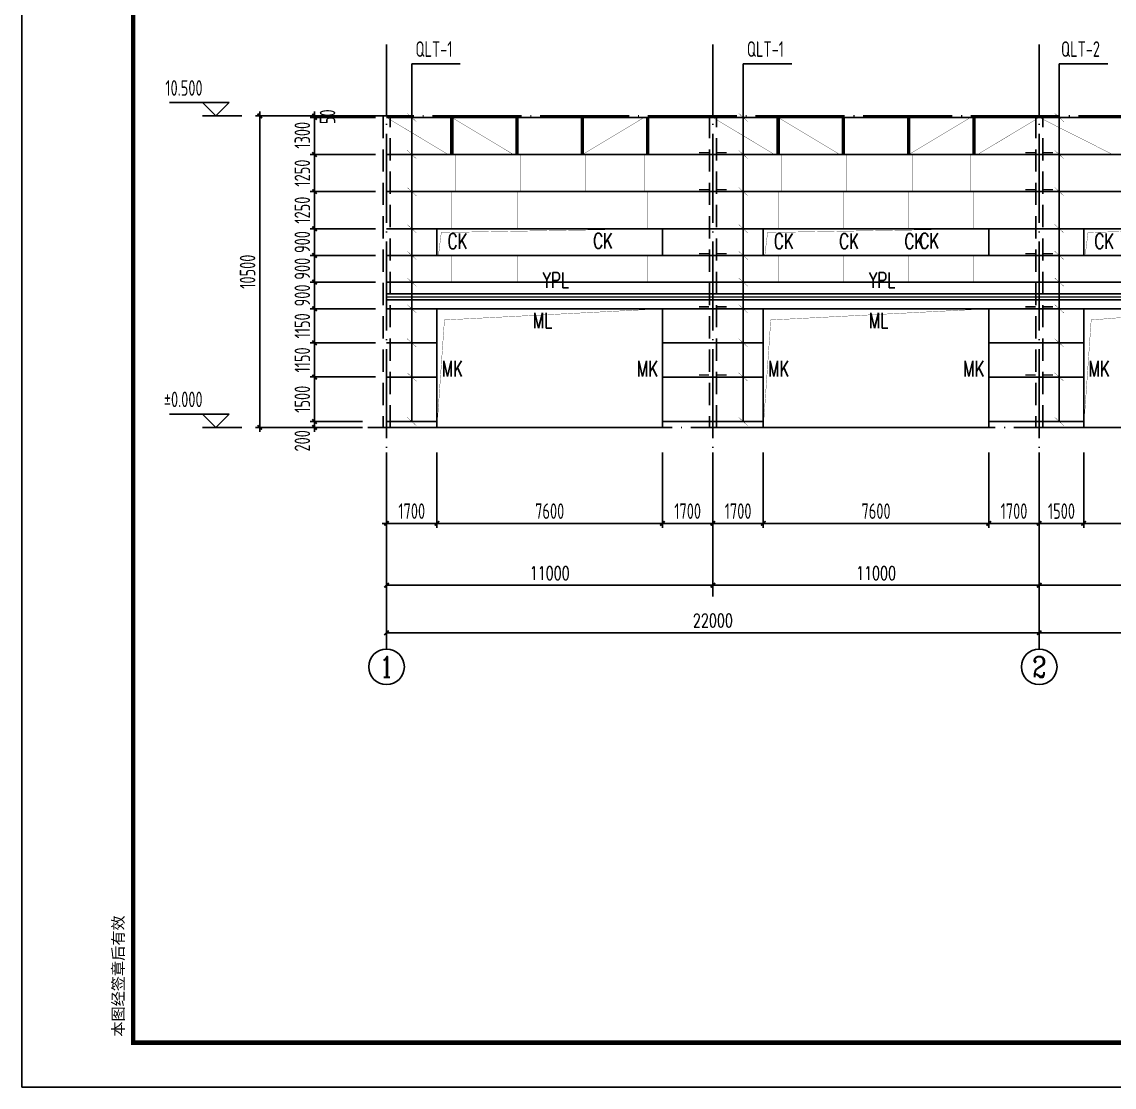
# Model space of a CAD drawing. Extents: x 899043 to 2598688, y -137197 to 211789.
# Drawn here: x 1825084 to 1861902, y 3985 to 39902 of the extents above; entities that cross this region are included whole.
import ezdxf
from ezdxf.enums import TextEntityAlignment as Align

# ---------------------------------------------------------------- set-up
doc = ezdxf.new("R2010")
doc.units = 0
doc.header["$LTSCALE"] = 1500
doc.header["$MEASUREMENT"] = 0
doc.linetypes.add('DASHED', pattern=[0.75, 0.5, -0.25])
doc.linetypes.add('DOTE', pattern=[2.42, 2, -0.2, 0.02, -0.2])
for name, color, linetype in [('00-tk', 151, 'Continuous'), ('AXIS', 3, 'Continuous'), ('AXIS_TEXT', 7, 'Continuous'), ('Boltx', 252, 'DASHED'), ('DIM', 3, 'Continuous'), ('GROUND', 253, 'Continuous'), ('PUB_TEXT', 7, 'Continuous'), ('TDB_文字', 7, 'Continuous'), ('THIN', 7, 'Continuous'), ('WINDOW', 4, 'Continuous')]:
    doc.layers.add(name, color=color, linetype=linetype)
doc.layers.add('钢板标注', color=9, linetype='Continuous', lineweight=18)
doc.styles.add('_TCH_AXIS', font='COMPLEX', dxfattribs={"bigfont": 'GBCBIG'})
doc.styles.add('_TCH_DIM', font='SIMPLEX', dxfattribs={"bigfont": 'GBCBIG'})
doc.styles.add('_TCH_DIM_T3', font='SIMPLEX', dxfattribs={"width": 0.705882, "bigfont": 'GBCBIG'})
doc.styles.add('COMPLEX', font='COMPLEX')
doc.styles.add('DS6HT', font='simhei.ttf', dxfattribs={"width": 0.8})
doc.styles.add('TSSD_Dimension', font='Tssdeng.shx', dxfattribs={"width": 0.7, "bigfont": 'hztxt.shx'})
doc.styles.add('TSSD_Label', font='Tssdeng.shx', dxfattribs={"width": 0.7, "bigfont": 'hztxt.shx'})
doc.dimstyles.new('_TCH_ARCH&&150', dxfattribs={"dimtxt": 446.25, "dimasz": 150, "dimexe": 375, "dimexo": 450, "dimgap": 189.375, "dimtad": 1, "dimdec": 0, "dimzin": 0, "dimdsep": 46, "dimtxsty": '_TCH_DIM_T3', "dimblk": 'ARCHTICK', "dimcen": 0.09, "dimclrt": 7, "dimazin": 2, "dimtfac": 1, "dimtdec": 0, "dimtix": 1, "dimtmove": 2, "dimatfit": 3, "dimfxl": 0, "dimtolj": 1, "dimtzin": 0, "dimarcsym": 0})
doc.dimstyles.new('TSSD_150_150', dxfattribs={"dimtxt": 525, "dimasz": 150, "dimexe": 150, "dimexo": 375, "dimgap": 150, "dimtad": 1, "dimdec": 0, "dimzin": 0, "dimdsep": 46, "dimtxsty": 'TSSD_Dimension', "dimblk": 'ARCHTICK', "dimblk1": 'ARCHTICK', "dimblk2": 'ARCHTICK', "dimcen": 0, "dimdle": 150, "dimclrt": 7, "dimadec": 0, "dimazin": 0, "dimtfac": 1, "dimtdec": 0, "dimtix": 1, "dimtmove": 2, "dimatfit": 3, "dimfxl": 0, "dimtolj": 1, "dimtzin": 0, "dimarcsym": 0})

# ---------------------------------------------------------------- blocks, each defined once
blk = doc.blocks.new('_ArchTick')
at = {"color": 0, "linetype": 'ByBlock', "const_width": 0.4}
blk.add_lwpolyline([(-0.5, -0.5), (0.5, 0.5)], dxfattribs=at)
blk = doc.blocks.new('*D810')
at = {"layer": 'AXIS', "color": 0, "lineweight": -2}
for p, q in [((1859376, 22287), (1859376, 20530)), ((1867376, 22287), (1867376, 20530)), ((1859376, 20905), (1867376, 20905))]:
    blk.add_line(p, q, dxfattribs=at)
at = {"layer": 'Defpoints', "color": 0}
for p in [(1859376, 22737), (1867376, 22737), (1867376, 20905)]:
    blk.add_point(p, dxfattribs=at)
at = {"layer": 'AXIS', "color": 0, "lineweight": -2, "xscale": 150, "yscale": 150, "zscale": 150, "rotation": 180}
blk.add_blockref('_ArchTick', (1859376, 20905), dxfattribs=at)
at = {"layer": 'AXIS', "color": 0, "lineweight": -2, "xscale": 150, "yscale": 150, "zscale": 150}
blk.add_blockref('_ArchTick', (1867376, 20905), dxfattribs=at)
at = {"layer": 'AXIS', "color": 7, "insert": (1863376, 21318), "char_height": 446.2, "attachment_point": 5, "style": '_TCH_DIM_T3'}
blk.add_mtext('\\A1;8000', dxfattribs=at)
blk = doc.blocks.new('*D814')
at = {"layer": 'AXIS', "color": 0, "lineweight": -2}
for p, q in [((1859376, 22287), (1859376, 18930)), ((1891376, 22287), (1891376, 18930)), ((1859376, 19305), (1891376, 19305))]:
    blk.add_line(p, q, dxfattribs=at)
at = {"layer": 'Defpoints', "color": 0}
for p in [(1859376, 22737), (1891376, 22737), (1891376, 19305)]:
    blk.add_point(p, dxfattribs=at)
at = {"layer": 'AXIS', "color": 0, "lineweight": -2, "xscale": 150, "yscale": 150, "zscale": 150, "rotation": 180}
blk.add_blockref('_ArchTick', (1859376, 19305), dxfattribs=at)
at = {"layer": 'AXIS', "color": 0, "lineweight": -2, "xscale": 150, "yscale": 150, "zscale": 150}
blk.add_blockref('_ArchTick', (1891376, 19305), dxfattribs=at)
at = {"layer": 'AXIS', "color": 7, "insert": (1875376, 19718), "char_height": 446.2, "attachment_point": 5, "style": '_TCH_DIM_T3'}
blk.add_mtext('\\A1;32000', dxfattribs=at)
blk = doc.blocks.new('_AXISO')
blk.add_circle((0, 0), 0.5)
at = {"layer": 'AXIS_TEXT', "style": 'COMPLEX', "width": 1.041667}
blk.add_attdef('A', text='', height=0.56, dxfattribs=at).set_placement((-0.25, -0.28), (0.25, -0.28), align=Align.FIT)
blk = doc.blocks.new('*D816')
at = {"layer": 'AXIS', "color": 0, "lineweight": -2}
for p, q in [((1837376, 22287), (1837376, 20530)), ((1848376, 22287), (1848376, 20530)), ((1837376, 20905), (1848376, 20905))]:
    blk.add_line(p, q, dxfattribs=at)
at = {"layer": 'Defpoints', "color": 0}
for p in [(1837376, 22737), (1848376, 22737), (1848376, 20905)]:
    blk.add_point(p, dxfattribs=at)
at = {"layer": 'AXIS', "color": 0, "lineweight": -2, "xscale": 150, "yscale": 150, "zscale": 150, "rotation": 180}
blk.add_blockref('_ArchTick', (1837376, 20905), dxfattribs=at)
at = {"layer": 'AXIS', "color": 0, "lineweight": -2, "xscale": 150, "yscale": 150, "zscale": 150}
blk.add_blockref('_ArchTick', (1848376, 20905), dxfattribs=at)
at = {"layer": 'AXIS', "color": 7, "insert": (1842876, 21318), "char_height": 446.2, "attachment_point": 5, "style": '_TCH_DIM_T3'}
blk.add_mtext('\\A1;11000', dxfattribs=at)
blk = doc.blocks.new('*D817')
at = {"layer": 'AXIS', "color": 0, "lineweight": -2}
for p, q in [((1848376, 22287), (1848376, 20530)), ((1859376, 22287), (1859376, 20530)), ((1848376, 20905), (1859376, 20905))]:
    blk.add_line(p, q, dxfattribs=at)
at = {"layer": 'Defpoints', "color": 0}
for p in [(1848376, 22737), (1859376, 22737), (1859376, 20905)]:
    blk.add_point(p, dxfattribs=at)
at = {"layer": 'AXIS', "color": 0, "lineweight": -2, "xscale": 150, "yscale": 150, "zscale": 150, "rotation": 180}
blk.add_blockref('_ArchTick', (1848376, 20905), dxfattribs=at)
at = {"layer": 'AXIS', "color": 0, "lineweight": -2, "xscale": 150, "yscale": 150, "zscale": 150}
blk.add_blockref('_ArchTick', (1859376, 20905), dxfattribs=at)
at = {"layer": 'AXIS', "color": 7, "insert": (1853876, 21318), "char_height": 446.2, "attachment_point": 5, "style": '_TCH_DIM_T3'}
blk.add_mtext('\\A1;11000', dxfattribs=at)
blk = doc.blocks.new('*D815')
at = {"layer": 'AXIS', "color": 0, "lineweight": -2}
for p, q in [((1859376, 23097), (1859376, 18930)), ((1837376, 22727), (1837376, 18930)), ((1837376, 19305), (1859376, 19305))]:
    blk.add_line(p, q, dxfattribs=at)
at = {"layer": 'Defpoints', "color": 0}
for p in [(1859376, 23547), (1837376, 23177), (1859376, 19305)]:
    blk.add_point(p, dxfattribs=at)
at = {"layer": 'AXIS', "color": 0, "lineweight": -2, "xscale": 150, "yscale": 150, "zscale": 150, "rotation": 180}
blk.add_blockref('_ArchTick', (1837376, 19305), dxfattribs=at)
at = {"layer": 'AXIS', "color": 0, "lineweight": -2, "xscale": 150, "yscale": 150, "zscale": 150}
blk.add_blockref('_ArchTick', (1859376, 19305), dxfattribs=at)
at = {"layer": 'AXIS', "color": 7, "insert": (1848376, 19718), "char_height": 446.2, "attachment_point": 5, "style": '_TCH_DIM_T3'}
blk.add_mtext('\\A1;22000', dxfattribs=at)
blk = doc.blocks.new('*D818')
at = {"layer": 'Defpoints', "color": 0}
for p in [(1833104, 36728), (1836727, 36728), (1836727, 26228)]:
    blk.add_point(p, dxfattribs=at)
at = {"layer": 'DIM', "color": 0, "lineweight": -2}
for p, q in [((1833104, 26078), (1833104, 36878)), ((1836352, 36728), (1832954, 36728)), ((1836352, 26228), (1832954, 26228))]:
    blk.add_line(p, q, dxfattribs=at)
at = {"layer": 'DIM', "color": 0, "lineweight": -2, "xscale": 150, "yscale": 150, "zscale": 150}
for p, rotation in [((1833104, 36728), 90), ((1833104, 26228), 270)]:
    blk.add_blockref('_ArchTick', p, dxfattribs=dict(at, rotation=rotation))
at = {"layer": 'DIM', "color": 7, "insert": (1832692, 31478), "char_height": 525, "attachment_point": 5, "rotation": 90, "style": 'TSSD_Dimension'}
blk.add_mtext('\\A1;10500', dxfattribs=at)
blk = doc.blocks.new('*D819')
at = {"layer": 'Defpoints', "color": 0}
for p in [(1834950, 26428), (1836937, 26428), (1836937, 26228)]:
    blk.add_point(p, dxfattribs=at)
at = {"layer": 'DIM', "color": 0, "lineweight": -2}
for p, q in [((1834950, 26428), (1834950, 26578)), ((1836562, 26428), (1834800, 26428)), ((1836562, 26228), (1834800, 26228)), ((1834950, 26228), (1834950, 26428)), ((1834950, 26228), (1834950, 26078))]:
    blk.add_line(p, q, dxfattribs=at)
at = {"layer": 'DIM', "color": 0, "lineweight": -2, "xscale": 150, "yscale": 150, "zscale": 150}
for p, rotation in [((1834950, 26428), 270), ((1834950, 26228), 90)]:
    blk.add_blockref('_ArchTick', p, dxfattribs=dict(at, rotation=rotation))
at = {"layer": 'DIM', "color": 7, "insert": (1834538, 25776), "char_height": 525, "attachment_point": 5, "rotation": 90, "style": 'TSSD_Dimension'}
blk.add_mtext('\\A1;200', dxfattribs=at)
blk = doc.blocks.new('*D820')
at = {"layer": 'Defpoints', "color": 0}
for p in [(1834950, 27928), (1836937, 27928), (1836937, 26428)]:
    blk.add_point(p, dxfattribs=at)
at = {"layer": 'DIM', "color": 0, "lineweight": -2}
for p, q in [((1834950, 26278), (1834950, 28078)), ((1836562, 27928), (1834800, 27928)), ((1836562, 26428), (1834800, 26428))]:
    blk.add_line(p, q, dxfattribs=at)
at = {"layer": 'DIM', "color": 0, "lineweight": -2, "xscale": 150, "yscale": 150, "zscale": 150}
for p, rotation in [((1834950, 27928), 90), ((1834950, 26428), 270)]:
    blk.add_blockref('_ArchTick', p, dxfattribs=dict(at, rotation=rotation))
at = {"layer": 'DIM', "color": 7, "insert": (1834538, 27178), "char_height": 525, "attachment_point": 5, "rotation": 90, "style": 'TSSD_Dimension'}
blk.add_mtext('\\A1;1500', dxfattribs=at)
blk = doc.blocks.new('*D821')
at = {"layer": 'Defpoints', "color": 0}
for p in [(1834950, 29078), (1837376, 29078), (1837376, 27928)]:
    blk.add_point(p, dxfattribs=at)
at = {"layer": 'DIM', "color": 0, "lineweight": -2}
for p, q in [((1834950, 29078), (1834950, 29228)), ((1837001, 29078), (1834800, 29078)), ((1834950, 27928), (1834950, 29078)), ((1837001, 27928), (1834800, 27928)), ((1834950, 27928), (1834950, 27778))]:
    blk.add_line(p, q, dxfattribs=at)
at = {"layer": 'DIM', "color": 0, "lineweight": -2, "xscale": 150, "yscale": 150, "zscale": 150}
for p, rotation in [((1834950, 29078), 270), ((1834950, 27928), 90)]:
    blk.add_blockref('_ArchTick', p, dxfattribs=dict(at, rotation=rotation))
at = {"layer": 'DIM', "color": 7, "insert": (1834538, 28503), "char_height": 525, "attachment_point": 5, "rotation": 90, "style": 'TSSD_Dimension'}
blk.add_mtext('\\A1;1150', dxfattribs=at)
blk = doc.blocks.new('*D822')
at = {"layer": 'Defpoints', "color": 0}
for p in [(1834950, 31128), (1837376, 31128), (1837376, 30228)]:
    blk.add_point(p, dxfattribs=at)
at = {"layer": 'DIM', "color": 0, "lineweight": -2}
for p, q in [((1837001, 31128), (1834800, 31128)), ((1834950, 31128), (1834950, 31278)), ((1834950, 30228), (1834950, 31128)), ((1837001, 30228), (1834800, 30228)), ((1834950, 30228), (1834950, 30078))]:
    blk.add_line(p, q, dxfattribs=at)
at = {"layer": 'DIM', "color": 0, "lineweight": -2, "xscale": 150, "yscale": 150, "zscale": 150}
for p, rotation in [((1834950, 31128), 270), ((1834950, 30228), 90)]:
    blk.add_blockref('_ArchTick', p, dxfattribs=dict(at, rotation=rotation))
at = {"layer": 'DIM', "color": 7, "insert": (1834538, 30678), "char_height": 525, "attachment_point": 5, "rotation": 90, "style": 'TSSD_Dimension'}
blk.add_mtext('\\A1;900', dxfattribs=at)
blk = doc.blocks.new('*D823')
at = {"layer": 'Defpoints', "color": 0}
for p in [(1834950, 32928), (1837376, 32928), (1837376, 32028)]:
    blk.add_point(p, dxfattribs=at)
at = {"layer": 'DIM', "color": 0, "lineweight": -2}
for p, q in [((1837001, 32928), (1834800, 32928)), ((1834950, 32928), (1834950, 33078)), ((1834950, 32028), (1834950, 32928)), ((1837001, 32028), (1834800, 32028)), ((1834950, 32028), (1834950, 31878))]:
    blk.add_line(p, q, dxfattribs=at)
at = {"layer": 'DIM', "color": 0, "lineweight": -2, "xscale": 150, "yscale": 150, "zscale": 150}
for p, rotation in [((1834950, 32928), 270), ((1834950, 32028), 90)]:
    blk.add_blockref('_ArchTick', p, dxfattribs=dict(at, rotation=rotation))
at = {"layer": 'DIM', "color": 7, "insert": (1834538, 32478), "char_height": 525, "attachment_point": 5, "rotation": 90, "style": 'TSSD_Dimension'}
blk.add_mtext('\\A1;900', dxfattribs=at)
blk = doc.blocks.new('*D824')
at = {"layer": 'Defpoints', "color": 0}
for p in [(1834950, 34178), (1837376, 34178), (1837376, 32928)]:
    blk.add_point(p, dxfattribs=at)
at = {"layer": 'DIM', "color": 0, "lineweight": -2}
for p, q in [((1834950, 34178), (1834950, 34328)), ((1837001, 34178), (1834800, 34178)), ((1834950, 32928), (1834950, 34178)), ((1837001, 32928), (1834800, 32928)), ((1834950, 32928), (1834950, 32778))]:
    blk.add_line(p, q, dxfattribs=at)
at = {"layer": 'DIM', "color": 0, "lineweight": -2, "xscale": 150, "yscale": 150, "zscale": 150}
for p, rotation in [((1834950, 34178), 270), ((1834950, 32928), 90)]:
    blk.add_blockref('_ArchTick', p, dxfattribs=dict(at, rotation=rotation))
at = {"layer": 'DIM', "color": 7, "insert": (1834538, 33553), "char_height": 525, "attachment_point": 5, "rotation": 90, "style": 'TSSD_Dimension'}
blk.add_mtext('\\A1;1250', dxfattribs=at)
blk = doc.blocks.new('*D825')
at = {"layer": 'Defpoints', "color": 0}
for p in [(1834950, 36728), (1837376, 36728), (1837377, 35428)]:
    blk.add_point(p, dxfattribs=at)
at = {"layer": 'DIM', "color": 0, "lineweight": -2}
for p, q in [((1834950, 35278), (1834950, 36878)), ((1837001, 36728), (1834800, 36728)), ((1837002, 35428), (1834800, 35428))]:
    blk.add_line(p, q, dxfattribs=at)
at = {"layer": 'DIM', "color": 0, "lineweight": -2, "xscale": 150, "yscale": 150, "zscale": 150}
for p, rotation in [((1834950, 36728), 90), ((1834950, 35428), 270)]:
    blk.add_blockref('_ArchTick', p, dxfattribs=dict(at, rotation=rotation))
at = {"layer": 'DIM', "color": 7, "insert": (1834538, 36078), "char_height": 525, "attachment_point": 5, "rotation": 90, "style": 'TSSD_Dimension'}
blk.add_mtext('\\A1;1300', dxfattribs=at)
blk = doc.blocks.new('*D826')
at = {"layer": 'Defpoints', "color": 0}
for p in [(1834950, 35428), (1837376, 35428), (1837376, 34178)]:
    blk.add_point(p, dxfattribs=at)
at = {"layer": 'DIM', "color": 0, "lineweight": -2}
for p, q in [((1837001, 35428), (1834800, 35428)), ((1834950, 35428), (1834950, 35578)), ((1834950, 34178), (1834950, 35428)), ((1837001, 34178), (1834800, 34178)), ((1834950, 34178), (1834950, 34028))]:
    blk.add_line(p, q, dxfattribs=at)
at = {"layer": 'DIM', "color": 0, "lineweight": -2, "xscale": 150, "yscale": 150, "zscale": 150}
for p, rotation in [((1834950, 35428), 270), ((1834950, 34178), 90)]:
    blk.add_blockref('_ArchTick', p, dxfattribs=dict(at, rotation=rotation))
at = {"layer": 'DIM', "color": 7, "insert": (1834538, 34803), "char_height": 525, "attachment_point": 5, "rotation": 90, "style": 'TSSD_Dimension'}
blk.add_mtext('\\A1;1250', dxfattribs=at)
blk = doc.blocks.new('*D827')
at = {"layer": 'Defpoints', "color": 0}
for p in [(1834950, 32028), (1837376, 32028), (1837376, 31128)]:
    blk.add_point(p, dxfattribs=at)
at = {"layer": 'DIM', "color": 0, "lineweight": -2}
for p, q in [((1834950, 32028), (1834950, 32178)), ((1837001, 32028), (1834800, 32028)), ((1834950, 31128), (1834950, 32028)), ((1837001, 31128), (1834800, 31128)), ((1834950, 31128), (1834950, 30978))]:
    blk.add_line(p, q, dxfattribs=at)
at = {"layer": 'DIM', "color": 0, "lineweight": -2, "xscale": 150, "yscale": 150, "zscale": 150}
for p, rotation in [((1834950, 32028), 270), ((1834950, 31128), 90)]:
    blk.add_blockref('_ArchTick', p, dxfattribs=dict(at, rotation=rotation))
at = {"layer": 'DIM', "color": 7, "insert": (1834538, 31578), "char_height": 525, "attachment_point": 5, "rotation": 90, "style": 'TSSD_Dimension'}
blk.add_mtext('\\A1;900', dxfattribs=at)
blk = doc.blocks.new('*D828')
at = {"layer": 'Defpoints', "color": 0}
for p in [(1834950, 30228), (1837376, 30228), (1837376, 29078)]:
    blk.add_point(p, dxfattribs=at)
at = {"layer": 'DIM', "color": 0, "lineweight": -2}
for p, q in [((1837001, 30228), (1834800, 30228)), ((1834950, 30228), (1834950, 30378)), ((1834950, 29078), (1834950, 30228)), ((1837001, 29078), (1834800, 29078)), ((1834950, 29078), (1834950, 28928))]:
    blk.add_line(p, q, dxfattribs=at)
at = {"layer": 'DIM', "color": 0, "lineweight": -2, "xscale": 150, "yscale": 150, "zscale": 150}
for p, rotation in [((1834950, 30228), 270), ((1834950, 29078), 90)]:
    blk.add_blockref('_ArchTick', p, dxfattribs=dict(at, rotation=rotation))
at = {"layer": 'DIM', "color": 7, "insert": (1834538, 29653), "char_height": 525, "attachment_point": 5, "rotation": 90, "style": 'TSSD_Dimension'}
blk.add_mtext('\\A1;1150', dxfattribs=at)
blk = doc.blocks.new('*D829')
at = {"layer": 'Defpoints', "color": 0}
for p in [(1834950, 27928), (1836937, 27928), (1836937, 26428)]:
    blk.add_point(p, dxfattribs=at)
at = {"layer": 'DIM', "color": 0, "lineweight": -2}
for p, q in [((1834950, 26278), (1834950, 28078)), ((1836562, 27928), (1834800, 27928)), ((1836562, 26428), (1834800, 26428))]:
    blk.add_line(p, q, dxfattribs=at)
at = {"layer": 'DIM', "color": 0, "lineweight": -2, "xscale": 150, "yscale": 150, "zscale": 150}
for p, rotation in [((1834950, 27928), 90), ((1834950, 26428), 270)]:
    blk.add_blockref('_ArchTick', p, dxfattribs=dict(at, rotation=rotation))
at = {"layer": 'DIM', "color": 7, "insert": (1834538, 27178), "char_height": 525, "attachment_point": 5, "rotation": 90, "style": 'TSSD_Dimension'}
blk.add_mtext('\\A1;1500', dxfattribs=at)
blk = doc.blocks.new('*D830')
at = {"layer": 'Defpoints', "color": 0}
for p in [(1834950, 36728), (1837376, 36728), (1837376, 36678)]:
    blk.add_point(p, dxfattribs=at)
at = {"layer": 'DIM', "color": 0, "lineweight": -2}
for p, q in [((1834950, 36728), (1834950, 36878)), ((1837001, 36728), (1834800, 36728)), ((1837001, 36678), (1834800, 36678)), ((1834950, 36678), (1834950, 36728)), ((1834950, 36678), (1834950, 36528))]:
    blk.add_line(p, q, dxfattribs=at)
at = {"layer": 'DIM', "color": 0, "lineweight": -2, "xscale": 150, "yscale": 150, "zscale": 150}
for p, rotation in [((1834950, 36728), 270), ((1834950, 36678), 90)]:
    blk.add_blockref('_ArchTick', p, dxfattribs=dict(at, rotation=rotation))
at = {"layer": 'DIM', "color": 7, "insert": (1835388, 36703), "char_height": 525, "attachment_point": 5, "rotation": 90, "style": 'TSSD_Dimension'}
blk.add_mtext('\\A1;50', dxfattribs=at)
blk = doc.blocks.new('*D844')
at = {"layer": 'Defpoints', "color": 0}
for p in [(1837376, 25762), (1839076, 25762), (1839076, 22994)]:
    blk.add_point(p, dxfattribs=at)
at = {"layer": 'DIM', "color": 0, "lineweight": -2}
for p, q in [((1837376, 25387), (1837376, 22844)), ((1839076, 25387), (1839076, 22844)), ((1837226, 22994), (1839226, 22994))]:
    blk.add_line(p, q, dxfattribs=at)
at = {"layer": 'DIM', "color": 0, "lineweight": -2, "xscale": 150, "yscale": 150, "zscale": 150, "rotation": 180}
blk.add_blockref('_ArchTick', (1837376, 22994), dxfattribs=at)
at = {"layer": 'DIM', "color": 0, "lineweight": -2, "xscale": 150, "yscale": 150, "zscale": 150}
blk.add_blockref('_ArchTick', (1839076, 22994), dxfattribs=at)
at = {"layer": 'DIM', "color": 7, "insert": (1838226, 23406), "char_height": 525, "attachment_point": 5, "style": 'TSSD_Dimension'}
blk.add_mtext('\\A1;1700', dxfattribs=at)
blk = doc.blocks.new('*D845')
at = {"layer": 'Defpoints', "color": 0}
for p in [(1839076, 25762), (1846676, 25762), (1846676, 22994)]:
    blk.add_point(p, dxfattribs=at)
at = {"layer": 'DIM', "color": 0, "lineweight": -2}
for p, q in [((1839076, 25387), (1839076, 22844)), ((1846676, 25387), (1846676, 22844)), ((1838926, 22994), (1846826, 22994))]:
    blk.add_line(p, q, dxfattribs=at)
at = {"layer": 'DIM', "color": 0, "lineweight": -2, "xscale": 150, "yscale": 150, "zscale": 150, "rotation": 180}
blk.add_blockref('_ArchTick', (1839076, 22994), dxfattribs=at)
at = {"layer": 'DIM', "color": 0, "lineweight": -2, "xscale": 150, "yscale": 150, "zscale": 150}
blk.add_blockref('_ArchTick', (1846676, 22994), dxfattribs=at)
at = {"layer": 'DIM', "color": 7, "insert": (1842876, 23406), "char_height": 525, "attachment_point": 5, "style": 'TSSD_Dimension'}
blk.add_mtext('\\A1;7600', dxfattribs=at)
blk = doc.blocks.new('*D846')
at = {"layer": 'Defpoints', "color": 0}
for p in [(1846676, 25762), (1848376, 25762), (1848376, 22994)]:
    blk.add_point(p, dxfattribs=at)
at = {"layer": 'DIM', "color": 0, "lineweight": -2}
for p, q in [((1846676, 25387), (1846676, 22844)), ((1848376, 25387), (1848376, 22844)), ((1846526, 22994), (1848526, 22994))]:
    blk.add_line(p, q, dxfattribs=at)
at = {"layer": 'DIM', "color": 0, "lineweight": -2, "xscale": 150, "yscale": 150, "zscale": 150, "rotation": 180}
blk.add_blockref('_ArchTick', (1846676, 22994), dxfattribs=at)
at = {"layer": 'DIM', "color": 0, "lineweight": -2, "xscale": 150, "yscale": 150, "zscale": 150}
blk.add_blockref('_ArchTick', (1848376, 22994), dxfattribs=at)
at = {"layer": 'DIM', "color": 7, "insert": (1847526, 23406), "char_height": 525, "attachment_point": 5, "style": 'TSSD_Dimension'}
blk.add_mtext('\\A1;1700', dxfattribs=at)
blk = doc.blocks.new('*D847')
at = {"layer": 'Defpoints', "color": 0}
for p in [(1848376, 25762), (1850076, 25762), (1850076, 22994)]:
    blk.add_point(p, dxfattribs=at)
at = {"layer": 'DIM', "color": 0, "lineweight": -2}
for p, q in [((1848376, 25387), (1848376, 22844)), ((1850076, 25387), (1850076, 22844)), ((1848226, 22994), (1850226, 22994))]:
    blk.add_line(p, q, dxfattribs=at)
at = {"layer": 'DIM', "color": 0, "lineweight": -2, "xscale": 150, "yscale": 150, "zscale": 150, "rotation": 180}
blk.add_blockref('_ArchTick', (1848376, 22994), dxfattribs=at)
at = {"layer": 'DIM', "color": 0, "lineweight": -2, "xscale": 150, "yscale": 150, "zscale": 150}
blk.add_blockref('_ArchTick', (1850076, 22994), dxfattribs=at)
at = {"layer": 'DIM', "color": 7, "insert": (1849226, 23406), "char_height": 525, "attachment_point": 5, "style": 'TSSD_Dimension'}
blk.add_mtext('\\A1;1700', dxfattribs=at)
blk = doc.blocks.new('*D848')
at = {"layer": 'Defpoints', "color": 0}
for p in [(1850076, 25762), (1857676, 25762), (1857676, 22994)]:
    blk.add_point(p, dxfattribs=at)
at = {"layer": 'DIM', "color": 0, "lineweight": -2}
for p, q in [((1850076, 25387), (1850076, 22844)), ((1857676, 25387), (1857676, 22844)), ((1849926, 22994), (1857826, 22994))]:
    blk.add_line(p, q, dxfattribs=at)
at = {"layer": 'DIM', "color": 0, "lineweight": -2, "xscale": 150, "yscale": 150, "zscale": 150, "rotation": 180}
blk.add_blockref('_ArchTick', (1850076, 22994), dxfattribs=at)
at = {"layer": 'DIM', "color": 0, "lineweight": -2, "xscale": 150, "yscale": 150, "zscale": 150}
blk.add_blockref('_ArchTick', (1857676, 22994), dxfattribs=at)
at = {"layer": 'DIM', "color": 7, "insert": (1853876, 23406), "char_height": 525, "attachment_point": 5, "style": 'TSSD_Dimension'}
blk.add_mtext('\\A1;7600', dxfattribs=at)
blk = doc.blocks.new('*D849')
at = {"layer": 'Defpoints', "color": 0}
for p in [(1857676, 25762), (1859376, 25762), (1859376, 22994)]:
    blk.add_point(p, dxfattribs=at)
at = {"layer": 'DIM', "color": 0, "lineweight": -2}
for p, q in [((1857676, 25387), (1857676, 22844)), ((1859376, 25387), (1859376, 22844)), ((1857526, 22994), (1859526, 22994))]:
    blk.add_line(p, q, dxfattribs=at)
at = {"layer": 'DIM', "color": 0, "lineweight": -2, "xscale": 150, "yscale": 150, "zscale": 150, "rotation": 180}
blk.add_blockref('_ArchTick', (1857676, 22994), dxfattribs=at)
at = {"layer": 'DIM', "color": 0, "lineweight": -2, "xscale": 150, "yscale": 150, "zscale": 150}
blk.add_blockref('_ArchTick', (1859376, 22994), dxfattribs=at)
at = {"layer": 'DIM', "color": 7, "insert": (1858526, 23406), "char_height": 525, "attachment_point": 5, "style": 'TSSD_Dimension'}
blk.add_mtext('\\A1;1700', dxfattribs=at)
blk = doc.blocks.new('*D850')
at = {"layer": 'Defpoints', "color": 0}
for p in [(1859376, 25762), (1860876, 25762), (1860876, 22994)]:
    blk.add_point(p, dxfattribs=at)
at = {"layer": 'DIM', "color": 0, "lineweight": -2}
for p, q in [((1859376, 25387), (1859376, 22844)), ((1860876, 25387), (1860876, 22844)), ((1859226, 22994), (1861026, 22994))]:
    blk.add_line(p, q, dxfattribs=at)
at = {"layer": 'DIM', "color": 0, "lineweight": -2, "xscale": 150, "yscale": 150, "zscale": 150, "rotation": 180}
blk.add_blockref('_ArchTick', (1859376, 22994), dxfattribs=at)
at = {"layer": 'DIM', "color": 0, "lineweight": -2, "xscale": 150, "yscale": 150, "zscale": 150}
blk.add_blockref('_ArchTick', (1860876, 22994), dxfattribs=at)
at = {"layer": 'DIM', "color": 7, "insert": (1860126, 23406), "char_height": 525, "attachment_point": 5, "style": 'TSSD_Dimension'}
blk.add_mtext('\\A1;1500', dxfattribs=at)
blk = doc.blocks.new('*D851')
at = {"layer": 'Defpoints', "color": 0}
for p in [(1860876, 25762), (1865876, 25762), (1865876, 22994)]:
    blk.add_point(p, dxfattribs=at)
at = {"layer": 'DIM', "color": 0, "lineweight": -2}
for p, q in [((1860876, 25387), (1860876, 22844)), ((1865876, 25387), (1865876, 22844)), ((1860726, 22994), (1866026, 22994))]:
    blk.add_line(p, q, dxfattribs=at)
at = {"layer": 'DIM', "color": 0, "lineweight": -2, "xscale": 150, "yscale": 150, "zscale": 150, "rotation": 180}
blk.add_blockref('_ArchTick', (1860876, 22994), dxfattribs=at)
at = {"layer": 'DIM', "color": 0, "lineweight": -2, "xscale": 150, "yscale": 150, "zscale": 150}
blk.add_blockref('_ArchTick', (1865876, 22994), dxfattribs=at)
at = {"layer": 'DIM', "color": 7, "insert": (1863376, 23406), "char_height": 525, "attachment_point": 5, "style": 'TSSD_Dimension'}
blk.add_mtext('\\A1;5000', dxfattribs=at)
blk = doc.blocks.new('A$C16496DF1')
at = {"layer": '00-tk'}
for p, q in [((0, 0), (0, 126150)), ((3750, 1500), (3750, 124650)), ((176850, 1500), (3750, 1500))]:
    blk.add_line(p, q, dxfattribs=at)
at = {"layer": '00-tk', "linetype": 'Continuous'}
blk.add_line((178350, 0), (0, 0), dxfattribs=at)
at = {"layer": '00-tk', "const_width": 150}
blk.add_lwpolyline([(3750, 124650), (176850, 124650), (176850, 1500), (3750, 1500)], close=True, dxfattribs=at)
at = {"layer": '00-tk', "style": 'DS6HT'}
blk.add_text('本图经签章后有效', height=375, rotation=90, dxfattribs=at).set_placement((3434, 1702))

msp = doc.modelspace()

# ---------------------------------------------------------------- linework, layer by layer
at = {"color": 2, "linetype": 'ByBlock'}
for p, q in [((1838226.2, 26427.9), (1838226.2, 38488.6)), ((1838226.2, 38488.6), (1839861.8, 38488.6)), ((1849398.4, 26427.9), (1849398.4, 38488.6)), ((1849398.4, 38488.6), (1851034, 38488.6)), ((1860051.1, 26427.9), (1860051.1, 38488.6)), ((1860051.1, 38488.6), (1861686.7, 38488.6)), ((1891376.2, 36677.9), (1837376.2, 36677.9)), ((1891376.2, 35427.9), (1837376.2, 35427.9)), ((1891376.2, 34177.9), (1837376.2, 34177.9)), ((1891376.2, 32927.9), (1837376.2, 32927.9)), ((1891376.2, 32027.9), (1837376.2, 32027.9)), ((1891376.2, 31127.9), (1837376.2, 31127.9)), ((1891376.2, 30227.9), (1837376.2, 30227.9)), ((1839076.2, 29077.9), (1837376.2, 29077.9)), ((1850076.2, 29077.9), (1846676.2, 29077.9)), ((1860876.2, 29077.9), (1857676.2, 29077.9)), ((1839076.2, 27927.9), (1837376.2, 27927.9)), ((1850076.2, 27927.9), (1846676.2, 27927.9)), ((1860876.2, 27927.9), (1857676.2, 27927.9)), ((1839076.2, 26427.9), (1837376.2, 26427.9)), ((1850076.2, 26427.9), (1846676.2, 26427.9)), ((1860876.2, 26427.9), (1857676.2, 26427.9))]:
    msp.add_line(p, q, dxfattribs=at)
at = {"color": 2, "linetype": 'ByBlock', "const_width": 10}
for points in [[(1838378.8, 36538.5), (1838073.6, 36817.2)], [(1849551, 36538.5), (1849245.7, 36817.2)], [(1860203.7, 36538.5), (1859898.4, 36817.2)], [(1837376.2, 36677.9), (1839456.2, 35427.9)], [(1839576.2, 35427.9), (1839576.2, 36677.9)], [(1839576.2, 36677.9), (1841656.2, 35427.9)], [(1841776.2, 35427.9), (1841776.2, 36677.9)], [(1843976.2, 35427.9), (1843976.2, 36677.9)], [(1846056.2, 36677.9), (1843976.2, 35427.9)], [(1846176.2, 35427.9), (1846176.2, 36677.9)], [(1848376.2, 36677.9), (1850456.2, 35427.9)], [(1850576.2, 35427.9), (1850576.2, 36677.9)], [(1850576.2, 36677.9), (1852656.2, 35427.9)], [(1852776.2, 35427.9), (1852776.2, 36677.9)], [(1854976.2, 35427.9), (1854976.2, 36677.9)], [(1857056.2, 36677.9), (1854976.2, 35427.9)], [(1857176.2, 35427.9), (1857176.2, 36677.9)], [(1859376.2, 36677.9), (1857296.2, 35427.9)], [(1859376.2, 36677.9), (1861856.2, 35427.9)], [(1838378.8, 35288.5), (1838073.6, 35567.2)], [(1839696.2, 34177.9), (1839696.2, 35427.9)], [(1841896.2, 34177.9), (1841896.2, 35427.9)], [(1844096.2, 34177.9), (1844096.2, 35427.9)], [(1846056.2, 34177.9), (1846056.2, 35427.9)], [(1849551, 35288.5), (1849245.7, 35567.2)], [(1850696.2, 34177.9), (1850696.2, 35427.9)], [(1852896.2, 34177.9), (1852896.2, 35427.9)], [(1855096.2, 34177.9), (1855096.2, 35427.9)], [(1857056.2, 34177.9), (1857056.2, 35427.9)], [(1860203.7, 35288.5), (1859898.4, 35567.2)], [(1838378.8, 34038.5), (1838073.6, 34317.2)], [(1849551, 34038.5), (1849245.7, 34317.2)], [(1860203.7, 34038.5), (1859898.4, 34317.2)], [(1839576.2, 32927.9), (1839576.2, 34177.9)], [(1841776.2, 32927.9), (1841776.2, 34177.9)], [(1843976.2, 32927.9), (1843976.2, 34177.9)], [(1846176.2, 32927.9), (1846176.2, 34177.9)], [(1850576.2, 32927.9), (1850576.2, 34177.9)], [(1852776.2, 32927.9), (1852776.2, 34177.9)], [(1854976.2, 32927.9), (1854976.2, 34177.9)], [(1857176.2, 32927.9), (1857176.2, 34177.9)], [(1838378.8, 32788.5), (1838073.6, 33067.2)], [(1849551, 32788.5), (1849245.7, 33067.2)], [(1860203.7, 32788.5), (1859898.4, 33067.2)], [(1838378.8, 31888.5), (1838073.6, 32167.2)], [(1839576.2, 31127.9), (1839576.2, 32027.9)], [(1841776.2, 31127.9), (1841776.2, 32027.9)], [(1843976.2, 31127.9), (1843976.2, 32027.9)], [(1846176.2, 31127.9), (1846176.2, 32027.9)], [(1849551, 31888.5), (1849245.7, 32167.2)], [(1850576.2, 31127.9), (1850576.2, 32027.9)], [(1852776.2, 31127.9), (1852776.2, 32027.9)], [(1854976.2, 31127.9), (1854976.2, 32027.9)], [(1857176.2, 31127.9), (1857176.2, 32027.9)], [(1860203.7, 31888.5), (1859898.4, 32167.2)], [(1838378.8, 30988.5), (1838073.6, 31267.2)], [(1849551, 30988.5), (1849245.7, 31267.2)], [(1860203.7, 30988.5), (1859898.4, 31267.2)], [(1838378.8, 30088.5), (1838073.6, 30367.2)], [(1849551, 30088.5), (1849245.7, 30367.2)], [(1860203.7, 30088.5), (1859898.4, 30367.2)], [(1838378.8, 28938.5), (1838073.6, 29217.2)], [(1849551, 28938.5), (1849245.7, 29217.2)], [(1860203.7, 28938.5), (1859898.4, 29217.2)], [(1838378.8, 27788.5), (1838073.6, 28067.2)], [(1849551, 27788.5), (1849245.7, 28067.2)], [(1860203.7, 27788.5), (1859898.4, 28067.2)], [(1838378.8, 26288.5), (1838073.6, 26567.2)], [(1849551, 26288.5), (1849245.7, 26567.2)], [(1860203.7, 26288.5), (1859898.4, 26567.2)]]:
    msp.add_lwpolyline(points, dxfattribs=at)
at = {"color": 2, "linetype": 'ByBlock'}
for points in [[(1839546.2, 35427.9), (1839546.2, 36677.9), (1839606.2, 36677.9), (1839606.2, 35427.9)], [(1841746.2, 35427.9), (1841746.2, 36677.9), (1841806.2, 36677.9), (1841806.2, 35427.9)], [(1843946.2, 35427.9), (1843946.2, 36677.9), (1844006.2, 36677.9), (1844006.2, 35427.9)], [(1846206.2, 35427.9), (1846206.2, 36677.9), (1846146.2, 36677.9), (1846146.2, 35427.9)], [(1850546.2, 35427.9), (1850546.2, 36677.9), (1850606.2, 36677.9), (1850606.2, 35427.9)], [(1852746.2, 35427.9), (1852746.2, 36677.9), (1852806.2, 36677.9), (1852806.2, 35427.9)], [(1854946.2, 35427.9), (1854946.2, 36677.9), (1855006.2, 36677.9), (1855006.2, 35427.9)], [(1857206.2, 35427.9), (1857206.2, 36677.9), (1857146.2, 36677.9), (1857146.2, 35427.9)]]:
    msp.add_lwpolyline(points, close=True, dxfattribs=at)
at = {"linetype": 'ByBlock', "const_width": 10}
for points in [[(1839126.2, 32027.9), (1839221, 32799.6), (1846676.2, 32927.9)], [(1850126.2, 32027.9), (1850221, 32799.6), (1857676.2, 32927.9)], [(1860926.2, 32027.9), (1861021, 32799.6), (1865876.2, 32927.9)], [(1839076.2, 26227.9), (1839327.8, 29850.7), (1846676.2, 30227.9)], [(1850076.2, 26227.9), (1850327.8, 29850.7), (1857676.2, 30227.9)], [(1860876.2, 26227.9), (1861127.8, 29850.7), (1865876.2, 30227.9)]]:
    msp.add_lwpolyline(points, dxfattribs=at)
at = {"layer": 'AXIS', "color": 253, "linetype": 'DOTE'}
for p, q in [((1837376.2, 22239.5), (1837376.2, 39133.2)), ((1848376.2, 22239.5), (1848376.2, 39133.2)), ((1859376.2, 22239.5), (1859376.2, 39133.2)), ((1835294.2, 36727.9), (1893462.2, 36727.9)), ((1833114.1, 26227.9), (1895740.5, 26227.9))]:
    msp.add_line(p, q, dxfattribs=at)
at = {"layer": 'AXIS'}
for p, q in [((1837376.2, 22239.5), (1837376.2, 18757.4)), ((1859376.2, 22239.5), (1859376.2, 18757.4))]:
    msp.add_line(p, q, dxfattribs=at)
at = {"layer": 'Boltx', "color": 4}
for points in [[(1837258.7, 36727.9), (1837258.7, 26227.9), (1837493.7, 26227.9), (1837493.7, 36727.9)], [(1848258.7, 36727.9), (1848258.7, 26227.9), (1848493.7, 26227.9), (1848493.7, 36727.9)], [(1859258.7, 36727.9), (1859258.7, 26227.9), (1859493.7, 26227.9), (1859493.7, 36727.9)]]:
    msp.add_lwpolyline(points, close=True, dxfattribs=at)
at = {"layer": 'GROUND'}
msp.add_lwpolyline([(1837376.2, 30727.9), (1837376.2, 30527.9), (1883376.2, 30527.9), (1883376.2, 30727.9), (1837376.2, 30727.9)], dxfattribs=at)
at = {"layer": 'TDB_文字', "color": 4, "linetype": 'ByBlock', "const_width": 50}
msp.add_lwpolyline([(1837376.2, 30627.9), (1883376.2, 30627.9)], dxfattribs=at)
at = {"layer": 'THIN'}
for p, q in [((1831175.4, 37177.9), (1830064.8, 37177.9)), ((1831625.4, 36727.9), (1831175.4, 37177.9)), ((1832075.4, 37177.9), (1831175.4, 37177.9)), ((1831625.4, 36727.9), (1832075.4, 37177.9)), ((1832502.3, 36727.9), (1831175.4, 36727.9)), ((1831175.4, 26677.9), (1830064.8, 26677.9)), ((1831625.4, 26227.9), (1831175.4, 26677.9)), ((1832075.4, 26677.9), (1831175.4, 26677.9)), ((1831625.4, 26227.9), (1832075.4, 26677.9)), ((1832502.3, 26227.9), (1831175.4, 26227.9))]:
    msp.add_line(p, q, dxfattribs=at)
at = {"layer": 'WINDOW', "linetype": 'ByBlock', "const_width": 50}
for points in [[(1847910.9, 35494), (1848250.7, 35494)], [(1848500.7, 35494.2), (1848840.5, 35494.2)], [(1858910.9, 35494), (1859250.7, 35494)], [(1859500.7, 35494.2), (1859840.5, 35494.2)], [(1847910.9, 34244), (1848250.7, 34244)], [(1848500.7, 34244.2), (1848840.5, 34244.2)], [(1858910.9, 34244), (1859250.7, 34244)], [(1859500.7, 34244.2), (1859840.5, 34244.2)], [(1847910.9, 32088.8), (1848250.7, 32088.8)], [(1848500.7, 32089), (1848840.5, 32089)], [(1858910.9, 32088.8), (1859250.7, 32088.8)], [(1859500.7, 32089), (1859840.5, 32089)], [(1847910.9, 30294), (1848250.7, 30294)], [(1848500.7, 30294.2), (1848840.5, 30294.2)], [(1858910.9, 30294), (1859250.7, 30294)], [(1859500.7, 30294.2), (1859840.5, 30294.2)], [(1847910.9, 27994), (1848250.7, 27994)], [(1848500.7, 27994.2), (1848840.5, 27994.2)], [(1858910.9, 27994), (1859250.7, 27994)], [(1859500.7, 27994.2), (1859840.5, 27994.2)]]:
    msp.add_lwpolyline(points, dxfattribs=at)
at = {"layer": 'WINDOW'}
for points in [[(1846676.2, 32027.9), (1839076.2, 32027.9), (1839076.2, 32927.9), (1846676.2, 32927.9)], [(1857676.2, 32027.9), (1850076.2, 32027.9), (1850076.2, 32927.9), (1857676.2, 32927.9)], [(1865876.2, 32027.9), (1860876.2, 32027.9), (1860876.2, 32927.9), (1865876.2, 32927.9)], [(1846676.2, 26227.9), (1839076.2, 26227.9), (1839076.2, 30227.9), (1846676.2, 30227.9)], [(1857676.2, 26227.9), (1850076.2, 26227.9), (1850076.2, 30227.9), (1857676.2, 30227.9)], [(1865876.2, 26227.9), (1860876.2, 26227.9), (1860876.2, 30227.9), (1865876.2, 30227.9)]]:
    msp.add_lwpolyline(points, close=True, dxfattribs=at)

# ---------------------------------------------------------------- block references
at = {"layer": 'AXIS'}
ref = msp.add_blockref('_AXISO', (1837376.2, 18157.4), dxfattribs=dict(at, xscale=1200, yscale=1200, zscale=1200))
ref.add_attrib('A', '1', dxfattribs={"layer": 'AXIS_TEXT', "height": 698.9, "style": '_TCH_AXIS', "width": 1.555556}).set_placement((1837143.2, 17808), (1837609.2, 17808), align=Align.FIT)
ref = msp.add_blockref('_AXISO', (1859376.2, 18157.4), dxfattribs=dict(at, xscale=1200, yscale=1200, zscale=1200))
ref.add_attrib('A', '2', dxfattribs={"layer": 'AXIS_TEXT', "height": 698.9, "style": '_TCH_AXIS'}).set_placement((1859143.2, 17808), (1859609.2, 17808), align=Align.FIT)
at = {"layer": '钢板标注', "color": 2, "linetype": 'ByBlock'}
msp.add_blockref('A$C16496DF1', (1825083.5, 3985.4), dxfattribs=at)

# ---------------------------------------------------------------- texts
at = {"layer": 'PUB_TEXT', "style": '_TCH_DIM', "width": 0.705882}
for s, p in [('CK', (1839435.3, 32244)), ('CK', (1844342.3, 32257)), ('CK', (1850435.3, 32244)), ('CK', (1852635.3, 32244)), ('CK', (1854835.3, 32244)), ('CK', (1855342.3, 32257)), ('CK', (1861235.3, 32244)), ('YPL', (1842636.2, 30929.5)), ('YPL', (1853636.2, 30929.5)), ('ML', (1842310.7, 29569.2)), ('ML', (1853636.2, 29569.2)), ('MK', (1839240.5, 27946.9)), ('MK', (1845817.1, 27942.9)), ('MK', (1850240.5, 27946.9)), ('MK', (1856817.1, 27942.9)), ('MK', (1861040.5, 27946.9))]:
    msp.add_text(s, height=525, dxfattribs=at).set_placement(p)
at = {"layer": 'THIN', "style": 'TSSD_Label', "width": 0.7}
for s, p in [('QLT-1', (1839599.3, 38563.6)), ('QLT-1', (1850771.5, 38563.6)), ('QLT-2', (1861424.2, 38563.6))]:
    msp.add_text(s, height=525, dxfattribs=at).set_placement(p, align=Align.BOTTOM_RIGHT)
for s, p in [('10.500', (1831175.4, 37252.9)), ('%%p0.000', (1831175.4, 26752.9))]:
    msp.add_text(s, height=525, rotation=0, dxfattribs=at).set_placement(p, align=Align.BOTTOM_RIGHT)

# ---------------------------------------------------------------- dimensions: what is measured, and where the dimension line sits
at = {"layer": 'AXIS'}
dim = msp.add_linear_dim(base=(1859376.2, 19305.4), p1=(1837376.2, 23177.3), p2=(1859376.2, 23546.5), dimstyle='_TCH_ARCH&&150', dxfattribs=at)
dim.commit()
dim.dimension.update_dxf_attribs({"geometry": '*D815', "text_midpoint": (1848376.2, 19717.9)})
for p1, p2, distance, picture, middle in [((1837376.2, 22737.3), (1848376.2, 22737.3), -1831.9, '*D816', (1842876.2, 21317.9)), ((1848376.2, 22737.3), (1859376.2, 22737.3), -1831.9, '*D817', (1853876.2, 21317.9)), ((1859376.2, 22737.3), (1867376.2, 22737.3), -1831.9, '*D810', (1863376.2, 21317.9)), ((1859376.2, 22737.3), (1891376.2, 22737.3), -3431.9, '*D814', (1875376.2, 19717.9))]:
    dim = msp.add_aligned_dim(p1=p1, p2=p2, distance=distance, dimstyle='_TCH_ARCH&&150', dxfattribs=at)
    dim.commit()
    dim.dimension.update_dxf_attribs({"geometry": picture, "text_midpoint": middle})
at = {"layer": 'DIM'}
for base, p1, p2, picture, middle in [((1833104.2, 36727.9), (1836726.5, 26227.9), (1836726.5, 36727.9), '*D818', (1832691.7, 31477.9)), ((1834950.2, 36727.9), (1837376.5, 35427.9), (1837376.2, 36727.9), '*D825', (1834537.7, 36077.9)), ((1834950.2, 35427.9), (1837376.2, 34177.9), (1837376.2, 35427.9), '*D826', (1834537.7, 34802.9)), ((1834950.2, 34177.9), (1837376.2, 32927.9), (1837376.2, 34177.9), '*D824', (1834537.7, 33552.9)), ((1834950.2, 32927.9), (1837376.2, 32027.9), (1837376.2, 32927.9), '*D823', (1834537.7, 32477.9)), ((1834950.2, 32027.9), (1837376.2, 31127.9), (1837376.2, 32027.9), '*D827', (1834537.7, 31577.9)), ((1834950.2, 31127.9), (1837376.2, 30227.9), (1837376.2, 31127.9), '*D822', (1834537.7, 30677.9)), ((1834950.2, 30227.9), (1837376.2, 29077.9), (1837376.2, 30227.9), '*D828', (1834537.7, 29652.9)), ((1834950.2, 29077.9), (1837376.2, 27927.9), (1837376.2, 29077.9), '*D821', (1834537.7, 28502.9)), ((1834950.2, 27927.9), (1836937.5, 26427.9), (1836937.5, 27927.9), '*D820', (1834537.7, 27177.9)), ((1834950.2, 27927.9), (1836937.5, 26427.9), (1836937.5, 27927.9), '*D829', (1834537.7, 27177.9))]:
    dim = msp.add_linear_dim(base=base, p1=p1, p2=p2, angle=90, dimstyle='TSSD_150_150', dxfattribs=at)
    dim.commit()
    dim.dimension.update_dxf_attribs({"geometry": picture, "text_midpoint": middle})
for base, p1, p2, picture, middle in [((1834950.2, 36727.9), (1837376.1, 36677.9), (1837376.1, 36727.9), '*D830', (1835387.7, 36702.9)), ((1834950.2, 26427.9), (1836937.5, 26227.9), (1836937.5, 26427.9), '*D819', (1834537.7, 25776.2))]:
    dim = msp.add_linear_dim(base=base, p1=p1, p2=p2, angle=90, dimstyle='TSSD_150_150', dxfattribs=at)
    dim.commit()
    dim.dimension.update_dxf_attribs({"geometry": picture, "text_midpoint": middle, "dimtype": 160})
for base, p1, p2, picture, middle in [((1839076.2, 22993.7), (1837376.2, 25761.9), (1839076.2, 25761.9), '*D844', (1838226.2, 23406.2)), ((1846676.2, 22993.7), (1839076.2, 25761.9), (1846676.2, 25761.9), '*D845', (1842876.2, 23406.2)), ((1848376.2, 22993.7), (1846676.2, 25761.9), (1848376.2, 25761.9), '*D846', (1847526.2, 23406.2)), ((1850076.2, 22993.7), (1848376.2, 25761.9), (1850076.2, 25761.9), '*D847', (1849226.2, 23406.2)), ((1857676.2, 22993.7), (1850076.2, 25761.9), (1857676.2, 25761.9), '*D848', (1853876.2, 23406.2)), ((1859376.2, 22993.7), (1857676.2, 25761.9), (1859376.2, 25761.9), '*D849', (1858526.2, 23406.2)), ((1860876.2, 22993.7), (1859376.2, 25761.9), (1860876.2, 25761.9), '*D850', (1860126.2, 23406.2)), ((1865876.2, 22993.7), (1860876.2, 25761.9), (1865876.2, 25761.9), '*D851', (1863376.2, 23406.2))]:
    dim = msp.add_linear_dim(base=base, p1=p1, p2=p2, dimstyle='TSSD_150_150', dxfattribs=at)
    dim.commit()
    dim.dimension.update_dxf_attribs({"geometry": picture, "text_midpoint": middle})

doc.saveas('drawing.dxf')
